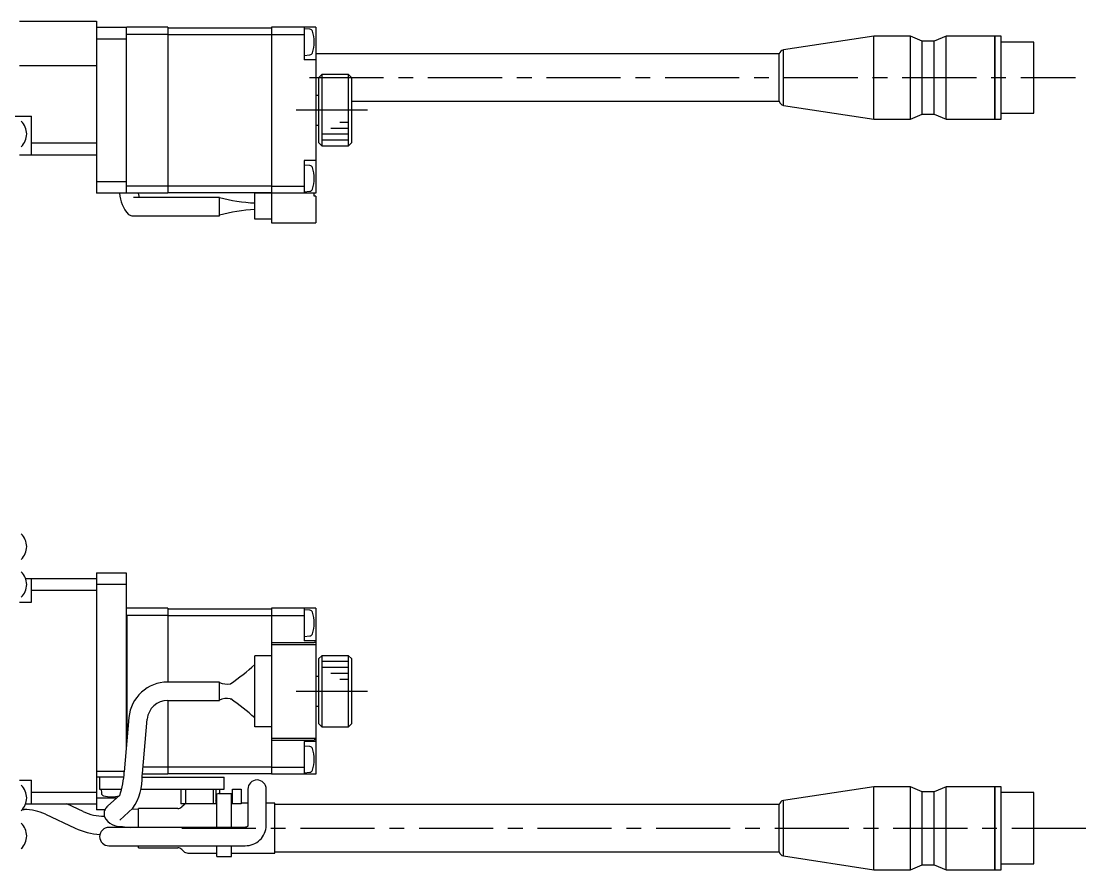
# Model space of a CAD drawing. Extents: x -257 to 411, y 17 to 424.
# Drawn here: x -108.3 to 71.3, y 280.1 to 423.2 of the extents above; entities that cross this region are included whole.
import ezdxf

# ---------------------------------------------------------------- set-up
doc = ezdxf.new("R2010")
doc.units = 0
doc.header["$LTSCALE"] = 10
doc.linetypes.add('CENTER', pattern=[2, 1.25, -0.25, 0.25, -0.25])
doc.layers.add('1', color=7, linetype='CONTINUOUS')

msp = doc.modelspace()

# ---------------------------------------------------------------- linework, layer by layer
at = {"layer": '1', "color": 7, "linetype": 'CONTINUOUS'}
for p, q in [((-108.556503, 423.184934), (-95.556503, 423.184934)), ((-95.556503, 423.184934), (-95.556503, 394.184934)), ((-95.556503, 422.184934), (-90.556503, 422.184934)), ((-90.456503, 422.184934), (-90.556503, 422.084934)), ((-90.556503, 422.184934), (-90.556503, 394.184934)), ((-83.556503, 422.184934), (-90.456503, 422.184934)), ((-83.556503, 422.184934), (-83.556503, 394.184934)), ((-83.556503, 422.084934), (-66.056503, 422.084934)), ((-66.056503, 422.184934), (-66.056503, 389.184934)), ((-58.556503, 422.184934), (-66.056503, 422.184934)), ((-60.556503, 422.184934), (-60.556503, 416.684934)), ((-58.556503, 422.184934), (-58.556503, 394.184934)), ((-90.556503, 420.184934), (-95.556503, 420.184934)), ((-83.556503, 420.984934), (-90.556503, 420.984934)), ((-83.556503, 420.943513), (-66.056503, 420.943513)), ((-66.056503, 420.984934), (-60.556503, 420.984934)), ((-59.571224, 421.848734), (-60.556503, 421.934934)), ((35.529283, 420.684934), (20.2953, 418.36926)), ((35.529283, 406.684936), (35.529283, 420.684934)), ((41.722282, 420.684934), (35.529283, 420.684934)), ((41.722282, 406.684936), (41.722282, 420.684934)), ((43.722282, 419.834935), (41.722282, 420.684934)), ((47.722282, 420.684934), (45.722282, 419.834935)), ((47.722282, 406.684936), (47.722282, 420.684934)), ((55.979282, 420.684934), (47.722282, 420.684934)), ((55.979282, 406.684936), (55.979282, 420.684934)), ((56.029282, 420.634934), (55.979282, 420.684934)), ((56.029282, 406.684936), (56.029282, 420.684934)), ((57.029284, 420.684934), (56.029282, 420.684934)), ((57.029284, 406.684936), (57.029284, 420.684934)), ((20.2953, 409.000609), (20.2953, 418.36926)), ((43.722282, 407.534935), (43.722282, 419.834935)), ((45.722282, 419.834935), (43.722282, 419.834935)), ((45.722282, 407.534935), (45.722282, 419.834935)), ((62.529285, 419.684933), (57.029284, 419.684933)), ((62.529285, 407.684937), (62.529285, 419.684933)), ((-60.556503, 417.434934), (-59.571224, 417.521135)), ((-58.556503, 416.684934), (-60.556503, 416.684934)), ((19.571627, 417.684935), (-58.556503, 417.684935)), ((19.571627, 409.684935), (19.571627, 417.684935)), ((-95.556503, 415.684934), (-108.556503, 415.684934)), ((-57.556503, 414.184934), (-58.056503, 413.684934)), ((-58.056503, 402.684934), (-58.056503, 413.684934)), ((-53.056503, 414.184934), (-57.556503, 414.184934)), ((-57.556503, 414.184934), (-57.556503, 402.184934)), ((-52.556503, 413.684934), (-53.056503, 414.184934)), ((-53.056503, 402.184934), (-53.056503, 414.184934)), ((-52.556503, 413.684934), (-52.556503, 402.684934)), ((-58.056503, 410.684934), (-58.556503, 410.684934)), ((-52.556503, 409.684935), (19.571627, 409.684935)), ((20.2953, 409.000609), (35.529283, 406.684936)), ((57.029284, 407.684937), (62.529285, 407.684937)), ((-168.556503, 407.184934), (-106.556503, 407.184934)), ((-106.556503, 400.684934), (-106.556503, 407.184934)), ((35.529283, 406.684936), (41.722282, 406.684936)), ((41.722282, 406.684936), (43.722282, 407.534935)), ((43.722282, 407.534935), (45.722282, 407.534935)), ((45.722282, 407.534935), (47.722282, 406.684936)), ((47.722282, 406.684936), (55.979282, 406.684936)), ((55.979282, 406.684936), (56.029282, 406.734936)), ((56.029282, 406.684936), (57.029284, 406.684936)), ((-58.556503, 405.684934), (-58.056503, 405.684934)), ((-106.556503, 402.684934), (-95.556503, 402.684934)), ((-58.056503, 402.684934), (-57.556503, 402.184934)), ((-53.056503, 402.184934), (-52.556503, 402.684934)), ((-108.556503, 400.684934), (-95.556503, 400.684934)), ((-57.556503, 402.184934), (-53.056503, 402.184934)), ((-58.556503, 399.684934), (-60.556503, 399.684934)), ((-60.556503, 399.684934), (-60.556503, 394.184934)), ((-59.571224, 398.848734), (-60.556503, 398.934934)), ((-95.556503, 396.184934), (-90.556503, 396.184934)), ((-83.556503, 395.384934), (-90.556503, 395.384934)), ((-83.556503, 395.426356), (-66.056503, 395.426356)), ((-66.056503, 395.384934), (-60.556503, 395.384934)), ((-90.556503, 394.184934), (-95.556503, 394.184934)), ((-90.556503, 394.284934), (-90.456503, 394.184934)), ((-83.556503, 394.184934), (-90.456503, 394.184934)), ((-74.856503, 393.459934), (-89.357741, 393.459934)), ((-88.327605, 393.45912), (-88.507531, 394.184153)), ((-83.556503, 394.284934), (-66.056503, 394.284934)), ((-74.856503, 390.359934), (-74.856503, 393.484934)), ((-68.856503, 389.784934), (-68.856503, 394.184934)), ((-58.556503, 394.184934), (-68.856503, 394.184934)), ((-60.556503, 394.434934), (-59.571224, 394.521135)), ((-58.856503, 393.684934), (-58.856503, 394.184934)), ((-58.556503, 393.684934), (-58.856503, 393.684934)), ((-58.556503, 393.684934), (-58.556503, 389.184934)), ((-90.203923, 390.602606), (-90.07096, 390.528357)), ((-90.07096, 390.528357), (-89.918958, 390.462109)), ((-89.918958, 390.462109), (-89.758623, 390.411272)), ((-89.758623, 390.411272), (-89.593536, 390.377519)), ((-89.593536, 390.377519), (-89.460804, 390.36328)), ((-89.460804, 390.36328), (-89.357741, 390.359934)), ((-89.357741, 390.359934), (-74.856503, 390.359934)), ((-66.056503, 389.784934), (-68.856503, 389.784934)), ((-66.056503, 389.184934), (-58.556503, 389.184934)), ((-107.528076, 329.182681), (-95.556503, 329.182681)), ((-106.556503, 325.182681), (-106.556503, 329.182681)), ((-95.556503, 330.182681), (-90.556503, 330.182681)), ((-95.556503, 330.182681), (-95.556503, 290.182681)), ((-90.556503, 330.182681), (-90.556503, 300.534812)), ((-95.556503, 327.182681), (-106.556503, 327.182681)), ((-90.556503, 328.182681), (-95.556503, 328.182681)), ((-108.556503, 325.182681), (-106.556503, 325.182681)), ((-83.556503, 324.182681), (-90.556503, 324.182681)), ((-83.556503, 324.182681), (-83.556503, 311.732682)), ((-83.556503, 324.082681), (-66.056503, 324.082681)), ((-58.556503, 324.182681), (-66.056503, 324.182681)), ((-66.056503, 324.182681), (-66.056503, 296.182681)), ((-60.556503, 324.182681), (-60.556503, 318.682681)), ((-59.571224, 323.846481), (-60.556503, 323.932681)), ((-58.556503, 324.182681), (-58.556503, 296.182681)), ((-90.556503, 323.082681), (-90.456503, 322.982681)), ((-83.556503, 322.982681), (-90.456503, 322.982681)), ((-90.456503, 322.982681), (-90.456503, 301.677817)), ((-83.556503, 322.94126), (-66.056503, 322.94126)), ((-66.056503, 322.982681), (-60.556503, 322.982681)), ((-66.056503, 318.432681), (-58.856503, 318.432681)), ((-66.056503, 318.083047), (-58.556503, 318.083047)), ((-60.556503, 319.432681), (-59.571224, 319.518882)), ((-58.556503, 318.682681), (-60.556503, 318.682681)), ((-58.856503, 318.397718), (-58.856503, 318.432681)), ((-58.556503, 318.397718), (-58.856503, 318.397718)), ((-68.856503, 304.182681), (-68.856503, 316.182681)), ((-66.056503, 316.182681), (-68.856503, 316.182681)), ((-57.556503, 316.182681), (-58.056503, 315.682681)), ((-57.556503, 316.182681), (-57.556503, 304.182681)), ((-53.056503, 316.182681), (-57.556503, 316.182681)), ((-53.056503, 304.182681), (-53.056503, 316.182681)), ((-52.556503, 315.682681), (-53.056503, 316.182681)), ((-58.056503, 304.682681), (-58.056503, 315.682681)), ((-52.556503, 315.682681), (-52.556503, 304.682681)), ((-58.056503, 312.682681), (-58.556503, 312.682681)), ((-74.856503, 311.732682), (-83.574847, 311.732682)), ((-74.856503, 308.632682), (-74.856503, 311.732682)), ((-73.002745, 308.922916), (-72.910239, 308.883374)), ((-83.574847, 308.632682), (-74.856503, 308.632682)), ((-83.556503, 308.632682), (-83.556503, 296.182681)), ((-58.556503, 307.682681), (-58.056503, 307.682681)), ((-90.099923, 305.753552), (-90.901842, 296.587567)), ((-87.813639, 296.317385), (-87.011719, 305.483369)), ((-66.056503, 304.182681), (-68.856503, 304.182681)), ((-58.056503, 304.682681), (-57.556503, 304.182681)), ((-57.556503, 304.182681), (-53.056503, 304.182681)), ((-53.056503, 304.182681), (-52.556503, 304.682681)), ((-66.056503, 302.282316), (-58.556503, 302.282316)), ((-66.056503, 301.932681), (-58.856503, 301.932681)), ((-58.556503, 301.682681), (-60.556503, 301.682681)), ((-60.556503, 301.682681), (-60.556503, 296.182681)), ((-58.856503, 301.932681), (-58.856503, 301.967645)), ((-58.556503, 301.967645), (-58.856503, 301.967645)), ((-59.571224, 300.846481), (-60.556503, 300.932681)), ((-95.556503, 296.682681), (-90.893521, 296.682681)), ((-87.820099, 296.244487), (-87.813639, 296.317385)), ((-83.556503, 297.382681), (-87.720438, 297.382681)), ((-83.556503, 297.424103), (-66.056503, 297.424103)), ((-83.556503, 296.282681), (-66.056503, 296.282681)), ((-66.056503, 297.382681), (-60.556503, 297.382681)), ((-60.556503, 296.432681), (-59.571224, 296.518882)), ((-108.556503, 295.182681), (-106.556503, 295.182681)), ((-106.556503, 291.182681), (-106.556503, 295.182681)), ((-90.995405, 295.682681), (-95.556503, 295.682681)), ((-95.056503, 295.682681), (-95.056503, 293.682681)), ((-87.874678, 295.682681), (-74.056503, 295.682681)), ((-87.845748, 295.971712), (-87.820099, 296.244487)), ((-83.556503, 296.182681), (-87.825911, 296.182681)), ((-74.056503, 293.682681), (-74.056503, 295.682681)), ((-58.556503, 296.182681), (-66.056503, 296.182681)), ((-106.556503, 293.182681), (-95.556503, 293.182681)), ((-95.056503, 293.682681), (-91.322141, 293.682681)), ((-94.806503, 293.682681), (-94.746767, 292.999894)), ((-88.160645, 293.682681), (-74.056503, 293.682681)), ((-81.356503, 293.682682), (-81.356503, 291.182682)), ((-80.539258, 293.682682), (-80.539258, 291.182682)), ((-75.871825, 293.682682), (-75.871825, 291.182682)), ((-75.456503, 293.682682), (-75.456503, 291.182682)), ((-75.001379, 292.952681), (-75.306503, 292.837406)), ((-75.306503, 287.227114), (-75.306503, 292.837406)), ((-75.001379, 292.952681), (-72.806503, 292.952681)), ((-74.756503, 292.952681), (-74.756503, 293.682682)), ((-72.806503, 287.227114), (-72.806503, 292.952681)), ((-72.656503, 291.182682), (-72.656503, 293.682682)), ((-72.656503, 293.682682), (-71.156503, 293.682682)), ((-71.156503, 293.682682), (-71.156503, 291.182682)), ((-70.043425, 293.664501), (-70.043425, 287.556499)), ((-66.943425, 287.556499), (-66.943425, 293.664501)), ((35.529283, 294.082681), (20.2953, 291.767007)), ((41.722282, 294.082681), (35.529283, 294.082681)), ((35.529283, 280.082683), (35.529283, 294.082681)), ((43.722282, 293.232682), (41.722282, 294.082681)), ((41.722282, 280.082683), (41.722282, 294.082681)), ((45.722282, 293.232682), (43.722282, 293.232682)), ((43.722282, 280.932682), (43.722282, 293.232682)), ((47.722282, 294.082681), (45.722282, 293.232682)), ((45.722282, 280.932682), (45.722282, 293.232682)), ((55.979282, 294.082681), (47.722282, 294.082681)), ((47.722282, 280.082683), (47.722282, 294.082681)), ((56.029282, 294.032681), (55.979282, 294.082681)), ((55.979282, 280.082683), (55.979282, 294.082681)), ((57.029284, 294.082681), (56.029282, 294.082681)), ((56.029282, 280.082683), (56.029282, 294.082681)), ((57.029284, 280.082683), (57.029284, 294.082681)), ((62.529285, 293.08268), (57.029284, 293.08268)), ((62.529285, 281.082684), (62.529285, 293.08268)), ((-107.528076, 291.182681), (-95.556503, 291.182681)), ((-97.847603, 289.898198), (-100.602187, 291.182681)), ((-95.556503, 292.182681), (-92.138077, 292.182681)), ((-91.619916, 292.642386), (-93.713145, 290.785307)), ((-75.306503, 291.182682), (-81.356503, 291.182682)), ((-80.86361, 290.989788), (-81.177824, 290.675575)), ((-75.306503, 291.252682), (-75.456503, 291.252682)), ((-72.806503, 292.452682), (-72.656503, 292.452682)), ((-72.656503, 291.252682), (-72.806503, 291.252682)), ((-71.156503, 291.182682), (-72.806503, 291.182682)), ((-70.043425, 291.282682), (-71.156503, 291.282682)), ((-65.470717, 291.282682), (-66.943425, 291.282682)), ((-65.470717, 282.882682), (-65.470717, 291.282682)), ((19.571627, 291.082682), (-65.470717, 291.082682)), ((19.571627, 283.082682), (19.571627, 291.082682)), ((20.2953, 282.398356), (20.2953, 291.767007)), ((-108.076701, 290.232682), (-107.77345, 290.232682)), ((-104.202326, 289.440982), (-99.15772, 287.088644)), ((-94.160137, 290.182681), (-95.556503, 290.182681)), ((-94.297709, 289.696065), (-94.310307, 289.511614)), ((-94.310307, 289.511614), (-94.302663, 289.328836)), ((-94.302663, 289.328836), (-94.275507, 289.149822)), ((-94.264412, 289.879901), (-94.297709, 289.696065)), ((-94.265305, 289.106499), (-94.276479, 289.106499)), ((-94.275507, 289.149822), (-94.229815, 288.976526)), ((-94.210345, 290.060588), (-94.264412, 289.879901)), ((-94.135949, 290.2354), (-94.210345, 290.060588)), ((-94.042359, 290.401494), (-94.135949, 290.2354)), ((-93.943689, 290.540774), (-94.042359, 290.401494)), ((-93.832232, 290.670077), (-93.943689, 290.540774)), ((-93.752895, 290.749043), (-93.832232, 290.670077)), ((-93.713145, 290.785307), (-93.739969, 290.761059)), ((-91.655826, 288.466376), (-89.428982, 290.441996)), ((-88.470827, 290.266192), (-89.573434, 290.314128)), ((-88.470717, 287.227114), (-88.470717, 290.382682)), ((-81.88493, 290.382682), (-88.470717, 290.382682)), ((-70.237085, 287.288896), (-70.252999, 287.280842)), ((-70.22139, 287.297574), (-70.237085, 287.288896)), ((-70.205934, 287.306899), (-70.22139, 287.297574)), ((-70.19074, 287.316895), (-70.205934, 287.306899)), ((-70.175831, 287.327597), (-70.19074, 287.316895)), ((-70.161231, 287.339047), (-70.175831, 287.327597)), ((-70.14697, 287.351297), (-70.161231, 287.339047)), ((-70.13312, 287.364375), (-70.14697, 287.351297)), ((-70.121104, 287.376846), (-70.13312, 287.364375)), ((-70.10954, 287.390046), (-70.121104, 287.376846)), ((-70.098471, 287.404047), (-70.10954, 287.390046)), ((-70.08795, 287.418947), (-70.098471, 287.404047)), ((-70.078042, 287.434888), (-70.08795, 287.418947)), ((-70.068836, 287.452084), (-70.078042, 287.434888)), ((-70.060464, 287.470863), (-70.068836, 287.452084)), ((-70.053143, 287.491757), (-70.060464, 287.470863)), ((-70.04728, 287.515701), (-70.053143, 287.491757)), ((-70.043761, 287.544456), (-70.04728, 287.515701)), ((-70.043425, 287.556499), (-70.043761, 287.544456)), ((-70.493425, 287.227114), (-93.493425, 287.227114)), ((-70.488228, 287.227137), (-70.493425, 287.227114)), ((-70.471926, 287.227513), (-70.488228, 287.227137)), ((-70.454694, 287.228413), (-70.471926, 287.227513)), ((-70.437474, 287.22983), (-70.454694, 287.228413)), ((-70.42028, 287.231767), (-70.437474, 287.22983)), ((-70.403127, 287.234228), (-70.42028, 287.231767)), ((-70.386027, 287.237217), (-70.403127, 287.234228)), ((-70.368997, 287.240738), (-70.386027, 287.237217)), ((-70.35205, 287.244796), (-70.368997, 287.240738)), ((-70.335202, 287.249398), (-70.35205, 287.244796)), ((-70.318468, 287.25455), (-70.335202, 287.249398)), ((-70.301865, 287.26026), (-70.318468, 287.25455)), ((-70.285407, 287.266538), (-70.301865, 287.26026)), ((-70.269112, 287.273395), (-70.285407, 287.266538)), ((-70.252999, 287.280842), (-70.269112, 287.273395)), ((-93.493425, 284.127114), (-70.493425, 284.127114)), ((-88.470717, 283.782682), (-88.470717, 284.127114)), ((-88.470717, 283.782682), (-81.88493, 283.782682)), ((-75.306503, 282.282681), (-75.306503, 284.127114)), ((-72.806503, 282.282681), (-72.806503, 284.127114)), ((-81.177824, 283.489788), (-80.86361, 283.175575)), ((-80.156503, 282.882682), (-75.306503, 282.882682)), ((-75.306503, 282.282681), (-72.806503, 282.282681)), ((-72.806503, 282.882682), (-65.470717, 282.882682)), ((-65.470717, 283.082682), (19.571627, 283.082682)), ((20.2953, 282.398356), (35.529283, 280.082683)), ((41.722282, 280.082683), (43.722282, 280.932682)), ((43.722282, 280.932682), (45.722282, 280.932682)), ((45.722282, 280.932682), (47.722282, 280.082683)), ((55.979282, 280.082683), (56.029282, 280.132683)), ((57.029284, 281.082684), (62.529285, 281.082684)), ((35.529283, 280.082683), (41.722282, 280.082683)), ((47.722282, 280.082683), (55.979282, 280.082683)), ((56.029282, 280.082683), (57.029284, 280.082683))]:
    msp.add_line(p, q, dxfattribs=at)
at = {"layer": '1', "color": 4, "linetype": 'CENTER'}
for p, q in [((-59.658341, 413.684935), (69.542413, 413.684935)), ((-49.866024, 408.184934), (-61.916572, 408.184934)), ((-61.916572, 310.182681), (-49.866024, 310.182681)), ((-81.175464, 287.082682), (71.28973, 287.082682))]:
    msp.add_line(p, q, dxfattribs=at)
at = {"layer": '1', "color": 9, "linetype": 'CONTINUOUS'}
for p, q in [((-54.556503, 406.184934), (-53.056503, 406.184934)), ((-57.556503, 404.184934), (-53.056503, 404.184934)), ((-56.056503, 405.184934), (-53.056503, 405.184934)), ((-57.556503, 403.184934), (-53.056503, 403.184934)), ((-53.056503, 315.182681), (-57.556503, 315.182681)), ((-53.056503, 314.182681), (-57.556503, 314.182681)), ((-53.056503, 313.182681), (-56.056503, 313.182681)), ((-53.056503, 312.182681), (-54.556503, 312.182681))]:
    msp.add_line(p, q, dxfattribs=at)
at = {"layer": '1', "color": 7, "linetype": 'CONTINUOUS'}
for centre, radius, start, end in [((-59.614802, 421.350636), 0.5, 17.629155, 85), ((-64.856503, 419.684934), 6, 342.370845, 17.629155), ((20.529284, 417.397018), 1.000002, 103.531698, 163.266744), ((-59.614802, 418.019233), 0.5, 275, 342.370845), ((20.529284, 409.972852), 1.000002, 196.733256, 256.468302), ((-110.356503, 404.184935), 3, 314.220044, 45.779956), ((-59.614802, 398.350636), 0.5, 17.629155, 85), ((-64.856503, 396.684934), 6, 342.370845, 17.629155), ((-85.848726, 394.495693), 5.841564, 183.05551367, 221.7933549), ((-67.709431, 419.423997), 26.90568, 254.595351, 267.556562), ((-59.614802, 395.019233), 0.5, 275, 342.370845), ((-67.442601, 362.846597), 28.615444, 92.832165, 105.015922), ((-110.356503, 334.582682), 3, 314.220044, 45.779956), ((-110.356503, 328.182681), 3, 314.220044, 45.779956), ((-59.614802, 323.348383), 0.5, 17.629155, 85), ((-64.856503, 321.682681), 6, 342.370845, 17.629155), ((-59.614802, 320.01698), 0.5, 275, 342.370845), ((-100.888603, 351.211085), 48.58374, 305.09298893, 311.24782575), ((-83.574847, 305.182682), 6.55, 90, 175), ((-73.586676, 314.362348), 2.970831, 244.69533263, 282.22574783), ((-73.544795, 305.758886), 3.210125, 80.27866908, 114.11791776), ((-108.210348, 260.007689), 60.290383, 49.2516193, 54.16157465), ((-83.574847, 305.182682), 3.45, 90, 175), ((-59.614802, 300.348383), 0.5, 17.629155, 85), ((-64.856503, 298.682681), 6, 342.370845, 17.629155), ((-106.393986, 297.407049), 15.513803, 341.828954, 356.97207), ((-59.614802, 297.01698), 0.5, 275, 342.370845), ((-97.995403, 295.886189), 10.150015, 327.56293198, 0.48277187), ((-68.493425, 293.664501), 1.55, 0, 180), ((-110.356503, 292.182681), 3, 314.220044, 45.779956), ((-94.24867, 293.043472), 0.5, 185, 254.637451), ((-93.056503, 297.382681), 5, 254.637451, 285.362549), ((-91.864337, 293.043472), 0.5, 285.362549, 289.168937), ((-80.156503, 290.282682), 1, 115.841969, 135), ((-78.056503, 293.752682), 3.3, 321.98772, 326.44269), ((20.529284, 290.794765), 1.000002, 103.531698, 163.266744), ((-107.77345, 281.782682), 8.45, 65, 90), ((-94.276479, 297.556499), 8.45, 245, 270), ((-81.88493, 291.382682), 1, 270, 315), ((-110.356503, 285.782682), 3, 314.220044, 45.779956), ((-91.47605, 290.473518), 3.134359, 208.52923116, 275.52989541), ((-88.430827, 308.80786), 21.628778, 262.71354664, 266.18609266), ((-70.431466, 287.615096), 3.488533, 268.982322, 359.037553), ((-94.276479, 297.556499), 11.55, 245, 266.394235), ((-93.493425, 285.677114), 1.55, 90, 270), ((-81.88493, 282.782682), 1, 45, 90), ((-80.156503, 283.882682), 1, 225, 270), ((20.529284, 283.370599), 1.000002, 196.733256, 256.468302)]:
    msp.add_arc(centre, radius, start, end, dxfattribs=at)

doc.saveas('drawing.dxf')
